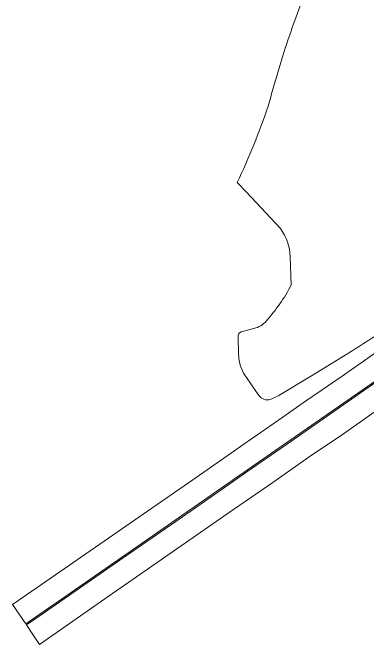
# Model space of a CAD drawing. Header units: metres. Extents: x 662613 to 666742, y 2728069 to 2732733.
# Drawn here: x 662613 to 662894, y 2728069 to 2728570 of the extents above; entities that cross this region are included whole.
import ezdxf

# ---------------------------------------------------------------- set-up
doc = ezdxf.new("R2010")
doc.units = ezdxf.units.M
doc.header["$MEASUREMENT"] = 0
doc.layers.add('Xref_DQ_MasterPlan_2024$0$DQ_PLOTS', color=252, linetype='Continuous', lineweight=15)
doc.layers.add('Xref_DQ_MasterPlan_2024$0$DQ_ROADS', color=8, linetype='Continuous', lineweight=13)

# ---------------------------------------------------------------- blocks, each defined once
blk = doc.blocks.new('Xref_DQ_MasterPlan_2024$0$DQ_Roads_')
at = {"layer": 'Xref_DQ_MasterPlan_2024$0$DQ_ROADS'}
for points in [[(662914.014, 2728263.4179), (662874.4628, 2728235.6109), (662848.0408, 2728217.7767), (662819.1387, 2728197.5949), (662783.8097, 2728173.1471), (662746.4489, 2728147.2013), (662685.8605, 2728105.1879), (662634.0711, 2728069.2025), (662628.9627, 2728076.8938), (662623.8543, 2728084.5851), (662634.7181, 2728092.1087), (662697.9793, 2728136.0461), (662745.0063, 2728168.5449), (662779.092, 2728192.2457), (662799.4938, 2728206.4649), (662833.4064, 2728230.0019), (662912.2882, 2728285.0483)], [(662903.9454, 2728280.0851), (662799.1888, 2728207.5871), (662712.0977, 2728147.1413), (662652.2755, 2728105.5241), (662623.3359, 2728085.3657), (662618.0878, 2728093.0343), (662612.8397, 2728100.7029), (662639.8621, 2728119.4427), (662712.9302, 2728170.1033), (662755.6912, 2728199.7253), (662783.7384, 2728219.2079), (662796.2784, 2728227.8461), (662802.3958, 2728232.0901), (662807.3332, 2728235.5343), (662819.5782, 2728243.9039), (662827.3016, 2728249.3749), (662839.77, 2728258.1667), (662845.8966, 2728262.4783), (662874.2742, 2728281.8131), (662884.0494, 2728288.6965), (662904.457, 2728302.9169)]]:
    blk.add_lwpolyline(points, dxfattribs=at)
blk = doc.blocks.new('Xref_DQ_MasterPlan_2024')
at = {"layer": 'Xref_DQ_MasterPlan_2024$0$DQ_PLOTS'}
blk.add_lwpolyline([(662930.79, 2728333.72, -0.004803), (662878.03, 2728299.12), (662849.86, 2728282.16), (662823.89, 2728266.52), (662818.46, 2728263.75, -0.327707), (662808.93, 2728265.62, -0.065837), (662807.69, 2728267.38), (662795.91, 2728284.16, -0.111743), (662792.06, 2728299.21), (662792.04, 2728299.86), (662791.68, 2728312.61, -0.366677), (662794.03, 2728316.91), (662804.27, 2728319.59, 0.150861), (662814.05, 2728325.49, 0.059495), (662833.88, 2728353.91), (662833.11, 2728376.53, 0.143655), (662825.38, 2728398.75), (662798.33, 2728427.53), (662791.06, 2728435.26, 0.024679), (662815.65, 2728495.86, -0.019571), (662832.67, 2728552.36, -0.008077), (662840.97, 2728575.25, -0.006504)], format="xyb", dxfattribs=at)
blk.add_blockref('Xref_DQ_MasterPlan_2024$0$DQ_Roads_', (0, 0))

msp = doc.modelspace()

# ---------------------------------------------------------------- block references
msp.add_blockref('Xref_DQ_MasterPlan_2024', (0, 0))

doc.saveas('drawing.dxf')
